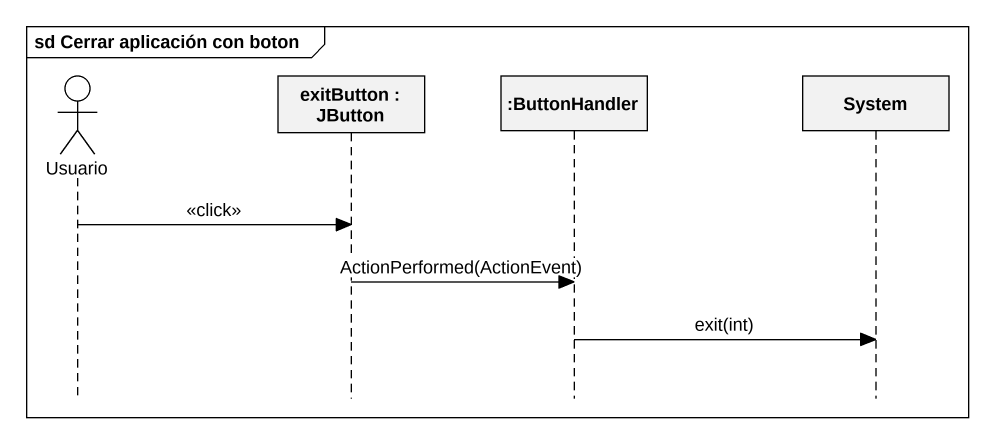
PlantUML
@startuml
mainframe sd Cerrar aplicación con boton
hide footbox
actor Usuario
participant "exitButton : JButton" as exitButton
participant ":ButtonHandler" as ButtonHandler
participant System

Usuario -> exitButton : <<click>>
exitButton -> ButtonHandler : ActionPerformed(ActionEvent)
ButtonHandler -> System : exit(int)
@enduml
